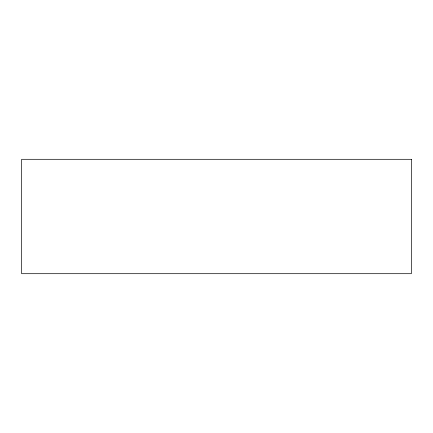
<?xml version="1.0" encoding="UTF-8"?>
<svg xmlns="http://www.w3.org/2000/svg" width="433" height="433" viewBox="0 0 433 433"><rect width="100%" height="100%" fill="white"/><g stroke="black" fill="none" stroke-linecap="round" stroke-linejoin="round"><path stroke-width="0.65" d="M411.35 159.306L21.65 159.306L21.65 273.694L411.35 273.694L411.35 159.306"/></g></svg>
